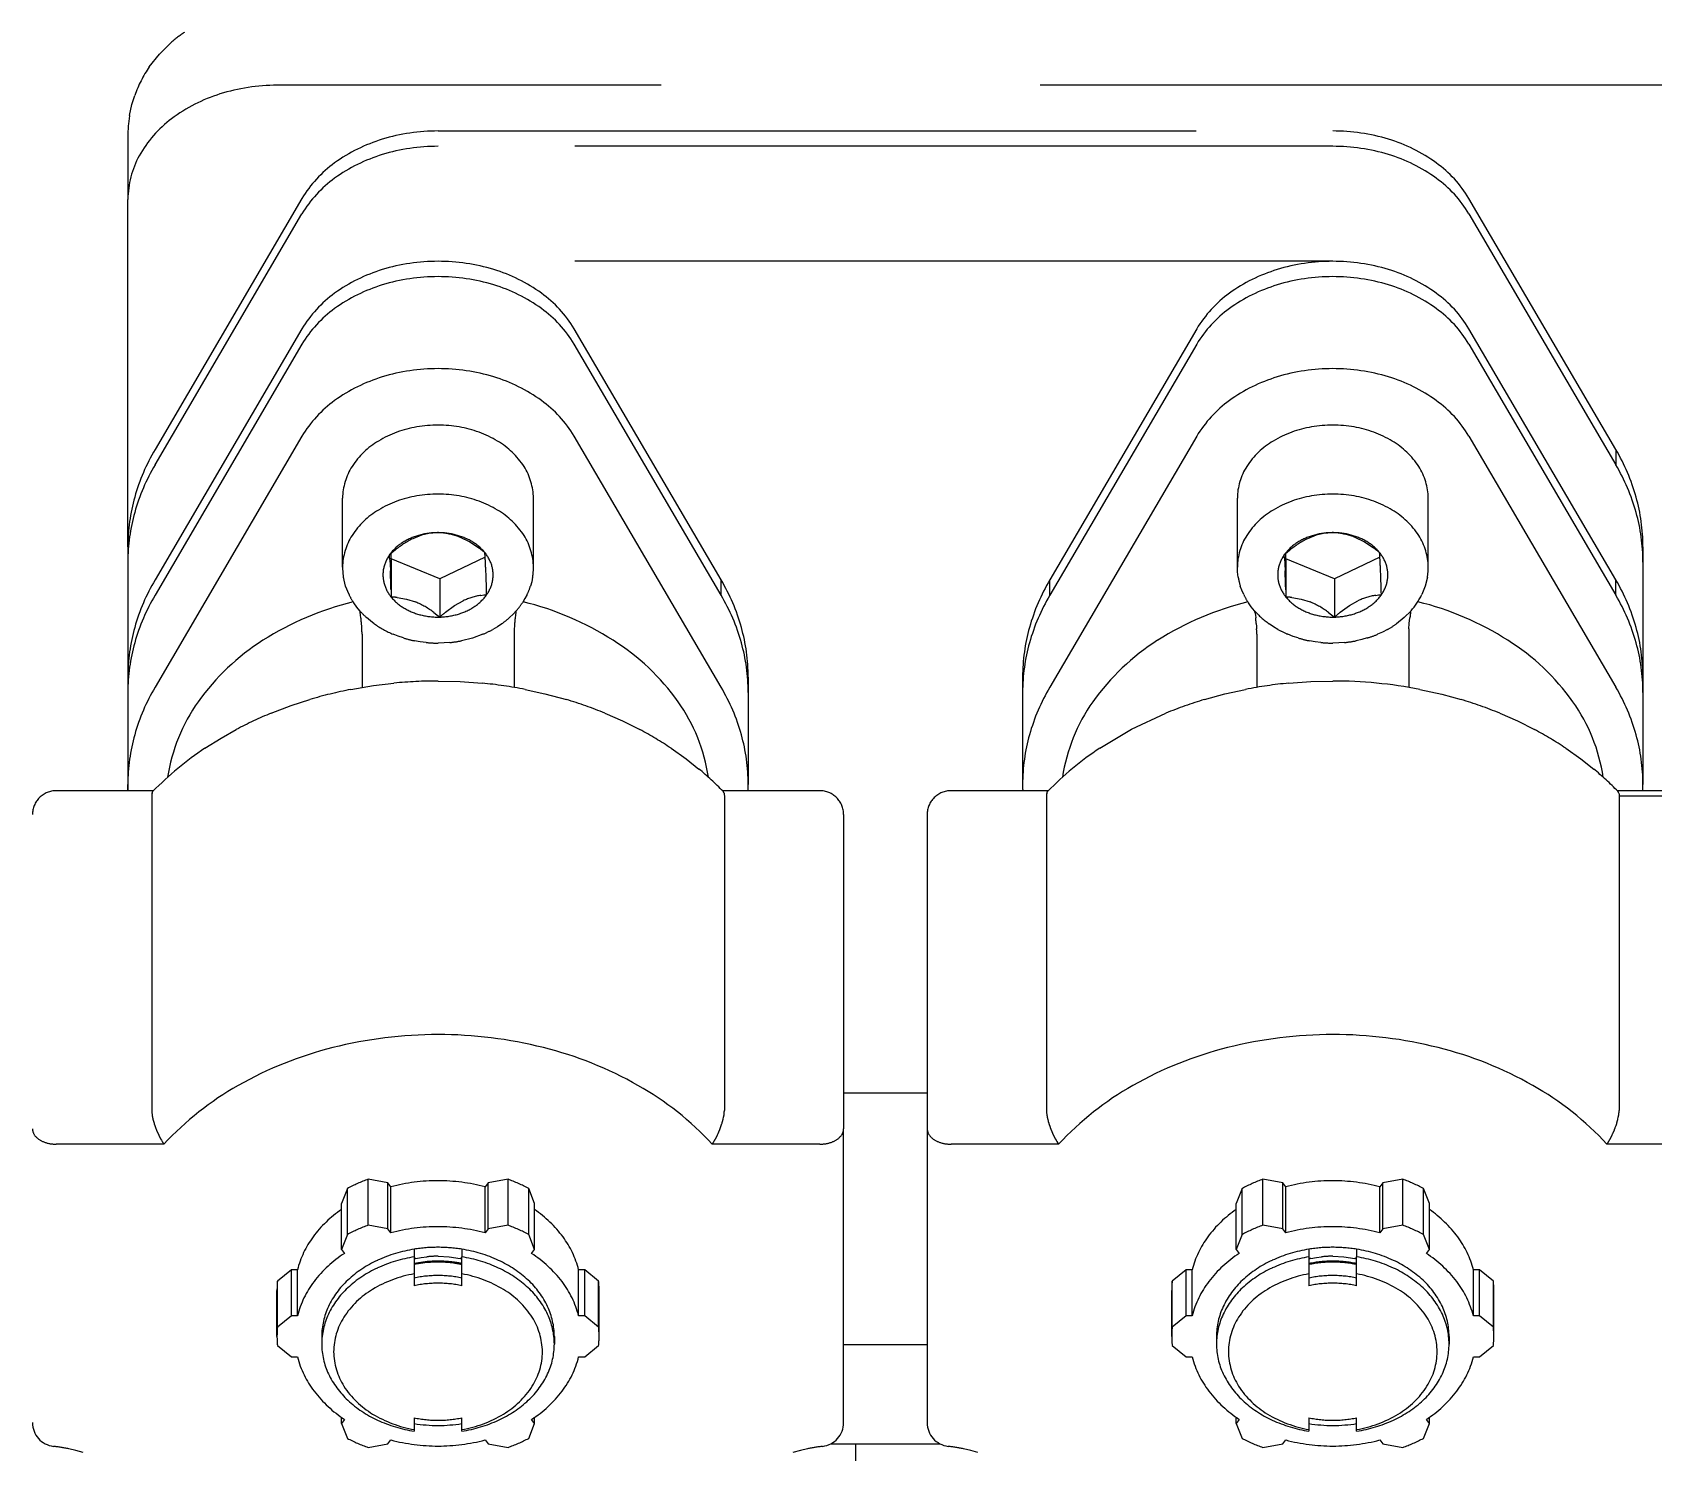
# Model space of a CAD drawing. Header units: inches. Extents: x 402 to 1066, y -128 to 290.
# Drawn here: x 688.35 to 693.69, y 217.7 to 222.39 of the extents above; entities that cross this region are included whole.
import ezdxf

# ---------------------------------------------------------------- set-up
doc = ezdxf.new("R2010")
doc.units = ezdxf.units.IN
doc.header["$MEASUREMENT"] = 0
doc.linetypes.add('HIDDEN', pattern=[0.375, 0.25, -0.125])
doc.layers.get('0').update_dxf_attribs({"color": 10})

msp = doc.modelspace()

# ---------------------------------------------------------------- linework, layer by layer
at = {"color": 1, "linetype": 'HIDDEN', "ltscale": 10}
for p, q in [((691.80913, 229.39777), (691.80913, 222.00093)), ((688.76527, 222.31374), (688.80406, 222.35182)), ((688.73206, 222.27141), (688.76527, 222.31374)), ((688.67479, 222.1468), (688.68411, 222.17703)), ((694.16996, 222.21059), (689.15321, 222.21059)), ((688.66707, 222.11131), (688.67479, 222.1468)), ((689.68439, 222.05989), (692.63543, 222.05989)), ((688.66137, 222.04394), (688.66137, 221.83383)), ((692.63543, 222.0093), (689.68439, 222.0093)), ((688.66137, 220.68844), (688.66137, 221.83383)), ((689.23559, 221.83725), (688.75089, 221.00904)), ((693.56893, 221.00904), (693.08423, 221.83725)), ((688.75089, 220.95846), (689.23559, 221.78666)), ((693.08423, 221.78666), (693.56893, 220.95846)), ((692.63543, 221.62993), (689.68439, 221.62993)), ((689.23559, 221.40729), (688.75089, 220.57908)), ((690.61789, 220.57908), (690.13319, 221.40729)), ((692.18663, 221.40729), (691.70192, 220.57908)), ((693.56893, 220.57908), (693.08423, 221.40729)), ((689.23559, 221.3567), (688.75089, 220.52849)), ((690.61789, 220.52849), (690.13319, 221.3567)), ((692.18663, 221.3567), (691.70192, 220.52849)), ((693.08423, 221.3567), (693.56893, 220.52849)), ((689.23559, 221.05321), (688.75089, 220.225)), ((690.61789, 220.225), (690.13319, 221.05321)), ((692.18663, 221.05321), (691.70192, 220.225)), ((693.08423, 221.05321), (693.56893, 220.225)), ((693.56893, 221.00904), (693.56893, 220.95846)), ((689.36961, 220.62086), (689.36961, 220.84849)), ((689.99917, 220.62086), (689.99917, 220.84849)), ((692.32065, 220.62086), (692.32065, 220.84849)), ((692.9502, 220.62086), (692.9502, 220.84849)), ((689.62975, 220.726), (689.60124, 220.71487)), ((689.65955, 220.73269), (689.62975, 220.726)), ((689.68832, 220.73438), (689.67839, 220.73471)), ((689.69796, 220.73367), (689.68832, 220.73438)), ((692.58079, 220.726), (692.55227, 220.71487)), ((692.61059, 220.73269), (692.58079, 220.726)), ((692.63935, 220.73438), (692.62943, 220.73471)), ((692.649, 220.73367), (692.63935, 220.73438)), ((688.66137, 220.68844), (688.66137, 220.63786)), ((689.53364, 220.66944), (689.52409, 220.66116)), ((689.54293, 220.67711), (689.53364, 220.66944)), ((689.78817, 220.70427), (689.75855, 220.71885)), ((689.81912, 220.6841), (689.78817, 220.70427)), ((689.83907, 220.66423), (689.8387, 220.66912)), ((692.48468, 220.66944), (692.47512, 220.66116)), ((692.49396, 220.67711), (692.48468, 220.66944)), ((692.7392, 220.70427), (692.70958, 220.71885)), ((692.77016, 220.6841), (692.7392, 220.70427)), ((692.7901, 220.66423), (692.78973, 220.66912)), ((693.65845, 220.68844), (693.65845, 220.63786)), ((688.66137, 220.63786), (688.66137, 220.25848)), ((689.52482, 220.65114), (689.52598, 220.63178)), ((689.52598, 220.63178), (689.52709, 220.60852)), ((689.53009, 220.64848), (689.52934, 220.66576)), ((689.53009, 220.64848), (689.53009, 220.52202)), ((689.69039, 220.58289), (689.53009, 220.64848)), ((689.83976, 220.65408), (689.69039, 220.58289)), ((689.83943, 220.6591), (689.83907, 220.66423)), ((689.8428, 220.58832), (689.84169, 220.61649)), ((692.32125, 220.6053), (692.32065, 220.62086)), ((692.47586, 220.65114), (692.47701, 220.63178)), ((692.47701, 220.63178), (692.47813, 220.60852)), ((692.48112, 220.64848), (692.48038, 220.66576)), ((692.64143, 220.58289), (692.48112, 220.64848)), ((692.48112, 220.64848), (692.48112, 220.52202)), ((692.79079, 220.65408), (692.64143, 220.58289)), ((692.79046, 220.6591), (692.7901, 220.66423)), ((692.79383, 220.58832), (692.79273, 220.61649)), ((693.65845, 220.63786), (693.65845, 220.25848)), ((689.37939, 220.55869), (689.37233, 220.58789)), ((689.69039, 220.58289), (689.69039, 220.45643)), ((689.84396, 220.55393), (689.8428, 220.58832)), ((689.99327, 220.5724), (689.98937, 220.55862)), ((689.99645, 220.58789), (689.99327, 220.5724)), ((690.61789, 220.52849), (690.61789, 220.57908)), ((691.70192, 220.52849), (691.70192, 220.57908)), ((692.32336, 220.58789), (692.32125, 220.6053)), ((692.64143, 220.58289), (692.64143, 220.45643)), ((692.795, 220.55393), (692.79383, 220.58832)), ((692.94749, 220.58789), (692.94043, 220.55869)), ((693.56893, 220.52849), (693.56893, 220.57908)), ((689.39075, 220.53031), (689.37939, 220.55869)), ((689.52936, 220.54598), (689.52972, 220.53436)), ((689.52972, 220.53436), (689.53009, 220.52202)), ((689.54966, 220.52097), (689.58062, 220.51581)), ((689.58062, 220.51581), (689.61024, 220.50616)), ((689.73903, 220.49409), (689.76755, 220.51015)), ((689.82585, 220.52797), (689.83514, 220.52915)), ((689.83514, 220.52915), (689.84469, 220.52997)), ((689.97114, 220.5172), (689.96242, 220.50307)), ((689.97803, 220.53031), (689.97114, 220.5172)), ((692.3353, 220.54506), (692.33044, 220.55862)), ((692.34179, 220.53031), (692.3353, 220.54506)), ((692.48039, 220.54598), (692.48075, 220.53436)), ((692.48075, 220.53436), (692.48112, 220.52202)), ((692.50069, 220.52097), (692.53165, 220.51581)), ((692.53165, 220.51581), (692.56128, 220.50616)), ((692.69007, 220.49409), (692.71858, 220.51015)), ((692.77689, 220.52797), (692.78617, 220.52915)), ((692.78617, 220.52915), (692.79573, 220.52997)), ((692.94043, 220.55869), (692.92906, 220.53031)), ((689.41637, 220.48916), (689.40636, 220.50307)), ((689.42632, 220.47709), (689.41637, 220.48916)), ((689.42909, 220.46217), (689.42773, 220.47287)), ((689.43006, 220.45368), (689.42909, 220.46217)), ((689.46151, 220.44371), (689.44837, 220.45482)), ((689.67082, 220.47141), (689.68046, 220.46421)), ((689.68046, 220.46421), (689.69039, 220.45643)), ((689.70923, 220.47238), (689.73903, 220.49409)), ((689.93237, 220.46625), (689.92042, 220.45482)), ((689.94246, 220.47709), (689.93237, 220.46625)), ((689.93971, 220.46227), (689.93872, 220.45368)), ((689.94108, 220.47302), (689.93971, 220.46227)), ((692.36636, 220.49051), (692.3574, 220.50307)), ((692.37735, 220.47709), (692.36636, 220.49051)), ((692.37874, 220.47302), (692.3801, 220.46227)), ((692.3801, 220.46227), (692.3811, 220.45368)), ((692.62185, 220.47141), (692.6315, 220.46421)), ((692.6315, 220.46421), (692.64143, 220.45643)), ((692.66026, 220.47238), (692.69007, 220.49409)), ((692.87114, 220.45455), (692.84569, 220.43421)), ((692.8935, 220.47709), (692.87114, 220.45455)), ((692.88791, 220.43484), (692.88975, 220.45368)), ((692.89209, 220.47287), (692.89229, 220.47438)), ((692.89229, 220.47438), (692.89251, 220.47598)), ((689.43267, 220.42498), (689.43191, 220.43484)), ((689.43314, 220.41748), (689.43267, 220.42498)), ((689.43368, 220.40003), (689.43368, 220.22438)), ((689.47412, 220.43421), (689.46151, 220.44371)), ((689.55331, 220.3931), (689.53645, 220.3997)), ((689.83234, 220.3997), (689.79779, 220.38721)), ((689.88029, 220.42459), (689.86523, 220.41568)), ((689.89466, 220.43421), (689.88029, 220.42459)), ((689.9351, 220.40003), (689.9351, 220.22438)), ((689.93623, 220.4266), (689.93563, 220.41727)), ((689.93687, 220.4347), (689.93623, 220.4266)), ((692.38295, 220.4347), (692.38371, 220.4248)), ((692.38371, 220.4248), (692.38418, 220.41727)), ((692.38471, 220.40003), (692.38471, 220.22438)), ((692.43953, 220.42459), (692.42516, 220.43421)), ((692.45458, 220.41568), (692.43953, 220.42459)), ((692.50523, 220.39278), (692.48748, 220.3997)), ((692.79926, 220.40687), (692.78337, 220.3997)), ((692.81627, 220.41568), (692.79926, 220.40687)), ((692.88614, 220.40003), (692.88614, 220.22438)), ((692.88668, 220.41748), (692.88791, 220.43484)), ((689.57065, 220.38731), (689.55331, 220.3931)), ((689.62511, 220.37497), (689.60717, 220.37811)), ((689.64535, 220.37244), (689.62511, 220.37497)), ((689.70502, 220.37106), (689.68439, 220.37052)), ((689.72344, 220.37244), (689.70502, 220.37106)), ((689.79779, 220.38721), (689.76161, 220.37811)), ((692.52168, 220.38731), (692.50523, 220.39278)), ((692.57718, 220.37481), (692.5582, 220.37811)), ((692.59638, 220.37244), (692.57718, 220.37481)), ((692.65499, 220.371), (692.63543, 220.37052)), ((692.67447, 220.37244), (692.65499, 220.371)), ((692.73108, 220.38227), (692.71265, 220.37811)), ((692.74916, 220.38731), (692.73108, 220.38227)), ((688.66137, 220.25848), (688.66137, 220.2079)), ((689.47145, 220.23027), (689.5391, 220.23836)), ((689.68439, 220.24534), (689.75717, 220.24359)), ((689.75717, 220.24359), (689.82968, 220.23836)), ((690.70742, 220.25848), (690.70742, 220.2079)), ((691.6124, 220.25848), (691.6124, 220.2079)), ((692.49014, 220.23836), (692.56264, 220.24359)), ((692.56264, 220.24359), (692.63543, 220.24534)), ((693.65845, 220.25848), (693.65845, 220.2079)), ((688.66137, 220.2079), (688.66137, 219.9044)), ((689.39703, 220.2177), (689.47145, 220.23027)), ((689.97176, 220.2177), (690.03679, 220.20344)), ((690.03679, 220.20344), (690.10767, 220.18424)), ((690.70742, 220.2079), (690.70742, 219.9044)), ((691.6124, 220.2079), (691.6124, 219.9044)), ((692.21215, 220.18424), (692.27946, 220.20258)), ((692.27946, 220.20258), (692.34806, 220.2177)), ((692.92279, 220.2177), (692.99499, 220.20168)), ((692.99499, 220.20168), (693.0587, 220.18424)), ((693.65845, 220.2079), (693.65845, 219.9044)), ((689.13382, 220.13925), (689.19988, 220.16436)), ((689.19988, 220.16436), (689.26111, 220.18424)), ((690.23495, 220.13925), (690.2933, 220.1136)), ((691.9716, 220.08619), (692.08486, 220.13925)), ((693.18599, 220.13925), (693.24433, 220.1136)), ((688.9687, 220.05706), (689.01909, 220.08541)), ((690.2933, 220.1136), (690.34969, 220.08541)), ((691.86661, 220.02353), (691.9716, 220.08619)), ((693.24433, 220.1136), (693.30073, 220.08541)), ((688.91558, 220.02353), (688.9687, 220.05706)), ((690.4532, 220.02353), (690.50235, 219.98869)), ((690.50235, 219.98869), (690.54488, 219.95512)), ((693.40424, 220.02353), (693.45338, 219.98869)), ((693.45338, 219.98869), (693.49591, 219.95512)), ((688.74632, 219.88364), (688.42529, 219.88364)), ((688.66137, 219.88364), (688.66137, 219.9044)), ((688.74006, 219.86523), (688.74006, 218.82827)), ((688.74113, 219.87531), (688.74243, 219.87888)), ((688.74243, 219.87888), (688.74424, 219.88151)), ((690.9435, 219.88364), (690.62246, 219.88364)), ((690.62765, 219.87532), (690.62845, 219.87072)), ((690.62845, 219.87072), (690.62872, 219.86523)), ((690.62872, 219.86523), (690.62872, 218.82827)), ((691.69736, 219.88364), (691.37631, 219.88364)), ((691.69109, 219.86523), (691.69109, 218.82827)), ((691.69216, 219.87531), (691.69333, 219.87861)), ((691.69333, 219.87861), (691.69527, 219.88151)), ((693.89453, 219.88364), (693.57349, 219.88364)), ((693.57869, 219.87532), (693.57949, 219.87072)), ((693.57949, 219.87072), (693.57975, 219.86523)), ((693.89453, 219.86523), (693.57975, 219.86523)), ((693.57975, 219.86523), (693.57975, 218.82827)), ((691.0222, 219.80494), (691.0222, 218.76798)), ((691.29762, 219.80494), (691.29762, 218.76798)), ((691.0222, 218.88704), (691.29762, 218.88704)), ((688.74007, 218.82689), (688.74037, 218.8215)), ((688.74037, 218.8215), (688.74122, 218.81427)), ((688.74413, 218.79967), (688.74584, 218.7931)), ((690.62466, 218.79969), (690.62618, 218.80648)), ((690.62618, 218.80648), (690.62755, 218.81426)), ((690.62871, 218.82691), (690.62872, 218.82759)), ((690.62872, 218.82759), (690.62872, 218.82827)), ((691.69111, 218.82689), (691.6914, 218.8215)), ((691.6914, 218.8215), (691.69226, 218.81427)), ((691.69516, 218.79967), (691.69704, 218.79249)), ((693.57569, 218.79969), (693.57721, 218.80648)), ((693.57721, 218.80648), (693.57859, 218.81426)), ((693.57974, 218.82691), (693.57975, 218.82759)), ((693.57975, 218.82759), (693.57975, 218.82827)), ((688.74584, 218.7931), (688.74784, 218.78625)), ((688.7525, 218.77252), (688.75583, 218.76394)), ((688.75583, 218.76394), (688.76036, 218.7534)), ((690.59954, 218.73554), (690.60454, 218.74518)), ((690.60454, 218.74518), (690.60841, 218.75337)), ((690.61628, 218.77252), (690.61873, 218.77942)), ((690.61873, 218.77942), (690.62093, 218.78623)), ((691.0222, 218.68551), (691.0222, 218.76798)), ((691.29762, 218.76798), (691.29762, 217.79879)), ((691.69704, 218.79249), (691.69888, 218.78625)), ((691.70354, 218.77252), (691.71128, 218.75363)), ((691.71128, 218.75363), (691.72027, 218.73556)), ((693.55057, 218.73554), (693.55556, 218.74518)), ((693.55556, 218.74518), (693.55945, 218.75337)), ((693.56731, 218.77252), (693.56976, 218.77942)), ((693.56976, 218.77942), (693.57197, 218.78623)), ((688.78026, 218.7174), (688.42529, 218.7174)), ((688.76923, 218.73556), (688.77213, 218.7304)), ((688.77213, 218.7304), (688.77469, 218.72607)), ((690.9435, 218.7174), (690.58852, 218.7174)), ((691.7313, 218.7174), (691.37631, 218.7174)), ((691.72573, 218.72607), (691.72899, 218.72086)), ((691.72899, 218.72086), (691.7313, 218.7174)), ((693.89453, 218.7174), (693.53955, 218.7174)), ((691.0222, 217.79879), (691.0222, 218.68551)), ((689.45361, 218.44988), (689.45361, 218.60163)), ((689.51916, 218.59001), (689.45361, 218.60163)), ((689.51916, 218.43826), (689.51916, 218.59001)), ((689.52917, 218.57673), (689.51916, 218.59001)), ((689.84962, 218.59001), (689.83962, 218.57673)), ((689.91518, 218.60163), (689.84962, 218.59001)), ((689.84962, 218.43826), (689.84962, 218.59001)), ((689.91518, 218.44988), (689.91518, 218.60163)), ((692.47019, 218.59001), (692.40463, 218.60163)), ((692.40463, 218.44988), (692.40463, 218.60163)), ((692.4802, 218.57673), (692.47019, 218.59001)), ((692.47019, 218.43826), (692.47019, 218.59001)), ((692.80066, 218.59001), (692.79065, 218.57673)), ((692.86621, 218.60163), (692.80066, 218.59001)), ((692.80066, 218.43826), (692.80066, 218.59001)), ((692.86621, 218.44988), (692.86621, 218.60163)), ((689.38546, 218.5715), (689.36582, 218.52219)), ((689.38546, 218.41974), (689.38546, 218.5715)), ((689.52917, 218.42498), (689.52917, 218.57673)), ((689.83962, 218.42498), (689.83962, 218.57673)), ((689.98333, 218.41974), (689.98333, 218.5715)), ((690.00296, 218.52219), (689.98333, 218.5715)), ((692.33648, 218.5715), (692.31685, 218.52219)), ((692.33648, 218.41974), (692.33648, 218.5715)), ((692.4802, 218.42498), (692.4802, 218.57673)), ((692.79065, 218.42498), (692.79065, 218.57673)), ((692.93436, 218.41974), (692.93436, 218.5715)), ((692.954, 218.52219), (692.93436, 218.5715)), ((689.36582, 218.37044), (689.36582, 218.52219)), ((690.00296, 218.37044), (690.00296, 218.52219)), ((692.31685, 218.37044), (692.31685, 218.52219)), ((692.954, 218.37044), (692.954, 218.52219)), ((689.51916, 218.43826), (689.45361, 218.44988)), ((689.52917, 218.42498), (689.51916, 218.43826)), ((689.84962, 218.43826), (689.83962, 218.42498)), ((689.91518, 218.44988), (689.84962, 218.43826)), ((692.47019, 218.43826), (692.40463, 218.44988)), ((692.4802, 218.42498), (692.47019, 218.43826)), ((692.80066, 218.43826), (692.79065, 218.42498)), ((692.86621, 218.44988), (692.80066, 218.43826)), ((689.38546, 218.41974), (689.36582, 218.37044)), ((689.36582, 218.37044), (689.37583, 218.35716)), ((689.6057, 218.37101), (689.6057, 218.34572)), ((689.76308, 218.37101), (689.76308, 218.34572)), ((690.00296, 218.37044), (689.98333, 218.41974)), ((689.99295, 218.35716), (690.00296, 218.37044)), ((692.33648, 218.41974), (692.31685, 218.37044)), ((692.31685, 218.37044), (692.32686, 218.35716)), ((692.55673, 218.37101), (692.55673, 218.34572)), ((692.71412, 218.37101), (692.71412, 218.34572)), ((692.954, 218.37044), (692.93436, 218.41974)), ((692.94399, 218.35716), (692.954, 218.37044)), ((689.6057, 218.34572), (689.6057, 218.33911)), ((689.6057, 218.33911), (689.6057, 218.32644)), ((689.64858, 218.33), (689.6057, 218.32348)), ((689.64858, 218.32675), (689.6057, 218.32022)), ((689.6057, 218.32644), (689.6057, 218.31831)), ((689.6057, 218.31831), (689.6057, 218.30951)), ((689.61148, 218.34036), (689.62841, 218.34343)), ((689.62841, 218.34343), (689.64753, 218.3459)), ((689.68439, 218.34778), (689.72113, 218.34592)), ((689.72113, 218.34592), (689.7573, 218.34036)), ((689.76308, 218.28955), (689.76308, 218.34572)), ((692.55673, 218.34572), (692.55673, 218.28955)), ((692.56251, 218.34036), (692.58142, 218.34374)), ((692.58142, 218.34374), (692.59857, 218.3459)), ((692.63543, 218.34778), (692.67215, 218.34592)), ((692.67215, 218.34592), (692.70833, 218.34036)), ((692.71412, 218.28955), (692.71412, 218.34572)), ((689.20058, 218.30295), (689.15466, 218.26528)), ((689.15466, 218.11353), (689.15466, 218.26528)), ((689.20058, 218.1512), (689.20058, 218.30295)), ((689.2206, 218.30295), (689.20058, 218.30295)), ((689.2206, 218.1512), (689.2206, 218.30295)), ((689.6057, 218.30951), (689.6057, 218.30758)), ((689.6057, 218.30758), (689.6057, 218.28955)), ((689.6057, 218.28955), (689.6057, 218.27597)), ((689.6057, 218.27597), (689.6057, 218.25068)), ((689.76308, 218.27597), (689.76308, 218.28955)), ((689.76308, 218.25068), (689.76308, 218.27597)), ((690.14818, 218.1512), (690.14818, 218.30295)), ((690.1682, 218.30295), (690.14818, 218.30295)), ((690.1682, 218.1512), (690.1682, 218.30295)), ((690.21412, 218.26528), (690.1682, 218.30295)), ((690.21412, 218.11353), (690.21412, 218.26528)), ((692.15162, 218.30295), (692.1057, 218.26528)), ((692.1057, 218.11353), (692.1057, 218.26528)), ((692.17163, 218.30295), (692.15162, 218.30295)), ((692.15162, 218.1512), (692.15162, 218.30295)), ((692.17163, 218.1512), (692.17163, 218.30295)), ((692.55673, 218.28955), (692.55673, 218.27597)), ((692.55673, 218.27597), (692.55673, 218.25068)), ((692.71412, 218.27597), (692.71412, 218.28955)), ((692.71412, 218.25068), (692.71412, 218.27597)), ((693.11923, 218.30295), (693.09921, 218.30295)), ((693.09921, 218.1512), (693.09921, 218.30295)), ((693.16515, 218.26528), (693.11923, 218.30295)), ((693.11923, 218.1512), (693.11923, 218.30295)), ((693.16515, 218.11353), (693.16515, 218.26528)), ((689.15321, 218.08338), (689.15321, 218.23513)), ((690.21558, 218.08338), (690.21558, 218.23513)), ((692.10424, 218.08338), (692.10424, 218.23513)), ((693.16661, 218.08338), (693.16661, 218.23513)), ((689.20058, 218.1512), (689.15466, 218.11353)), ((689.2206, 218.1512), (689.20058, 218.1512)), ((690.1682, 218.1512), (690.14818, 218.1512)), ((690.21412, 218.11353), (690.1682, 218.1512)), ((692.15162, 218.1512), (692.1057, 218.11353)), ((692.17163, 218.1512), (692.15162, 218.1512)), ((693.11923, 218.1512), (693.09921, 218.1512)), ((693.16515, 218.11353), (693.11923, 218.1512)), ((689.15466, 218.05324), (689.20058, 218.01556)), ((689.30076, 218.08338), (689.30076, 218.05809)), ((690.06803, 218.08338), (690.06803, 218.05809)), ((690.1682, 218.01556), (690.21412, 218.05324)), ((691.0222, 218.05624), (691.29762, 218.05624)), ((692.1057, 218.05324), (692.15162, 218.01556)), ((692.25179, 218.08338), (692.25179, 218.05809)), ((693.01906, 218.08338), (693.01906, 218.05809)), ((693.11923, 218.01556), (693.16515, 218.05324)), ((689.20058, 218.01556), (689.2206, 218.01556)), ((690.14818, 218.01556), (690.1682, 218.01556)), ((692.15162, 218.01556), (692.17163, 218.01556)), ((693.09921, 218.01556), (693.11923, 218.01556)), ((689.36582, 217.79633), (689.36582, 217.81642)), ((689.37583, 217.80961), (689.36582, 217.79633)), ((689.36582, 217.79633), (689.38546, 217.74702)), ((689.6057, 217.81493), (689.6057, 217.77604)), ((689.76308, 217.77604), (689.76308, 217.81493)), ((689.98333, 217.74702), (690.00296, 217.79633)), ((690.00296, 217.79633), (689.99295, 217.80961)), ((690.00296, 217.79633), (690.00296, 217.81642)), ((692.31685, 217.79633), (692.31685, 217.81642)), ((692.32686, 217.80961), (692.31685, 217.79633)), ((692.31685, 217.79633), (692.33648, 217.74702)), ((692.55673, 217.81493), (692.55673, 217.77604)), ((692.71412, 217.77604), (692.71412, 217.81493)), ((692.93436, 217.74702), (692.954, 217.79633)), ((692.954, 217.79633), (692.94399, 217.80961)), ((692.954, 217.79633), (692.954, 217.81642)), ((689.45361, 217.71689), (689.51916, 217.72851)), ((689.51916, 217.72851), (689.52917, 217.74179)), ((689.6057, 217.77604), (689.6057, 217.77046)), ((689.76308, 217.77046), (689.76308, 217.77604)), ((689.83962, 217.74179), (689.84962, 217.72851)), ((689.84962, 217.72851), (689.91518, 217.71689)), ((690.98058, 217.72939), (691.02309, 217.72939)), ((691.02309, 217.72939), (691.33923, 217.72939)), ((691.06154, 217.72939), (691.06154, 217.62314)), ((692.40463, 217.71689), (692.47019, 217.72851)), ((692.47019, 217.72851), (692.4802, 217.74179)), ((692.55673, 217.77604), (692.55673, 217.77046)), ((692.71412, 217.77046), (692.71412, 217.77604)), ((692.79065, 217.74179), (692.80066, 217.72851)), ((692.80066, 217.72851), (692.86621, 217.71689)), ((688.49025, 217.70674), (688.46615, 217.71239)), ((688.51385, 217.70009), (688.49025, 217.70674)), ((690.87976, 217.70706), (690.85494, 217.70009)), ((690.90263, 217.71239), (690.87976, 217.70706)), ((691.44128, 217.70674), (691.41719, 217.71239)), ((691.46487, 217.70009), (691.44128, 217.70674))]:
    msp.add_line(p, q, dxfattribs=at)
for centre, radius, start, end in [((689.10173, 222.00455), 0.4574, 123.71324, 130.60301), ((689.06714, 222.04184), 0.40618, 145.58395, 160.55964), ((689.12612, 221.6704), 0.53629, 107.48542, 126.72636), ((689.15329, 221.57813), 0.63247, 90.00712, 107.32065), ((689.09188, 222.04147), 0.43052, 170.66315, 179.67035), ((689.04855, 221.78056), 0.40163, 127.25402, 150.55327), ((689.68447, 221.42697), 0.63292, 90.00658, 106.89388), ((692.63673, 221.43624), 0.62365, 72.97969, 90.12), ((689.65903, 221.51563), 0.54069, 107.04605, 125.72351), ((689.68447, 221.37638), 0.63292, 90.00658, 106.89388), ((692.63673, 221.38566), 0.62365, 72.97969, 90.12), ((692.67038, 221.535), 0.51937, 53.88964, 73.34097), ((688.97096, 221.83039), 0.30962, 151.52421, 179.36383), ((689.58487, 221.62467), 0.40888, 126.20695, 148.67422), ((689.65903, 221.46505), 0.54069, 107.04605, 125.72351), ((692.67038, 221.48441), 0.51937, 53.88964, 73.34097), ((692.74987, 221.63837), 0.38904, 30.74489, 54.3741), ((689.58487, 221.57408), 0.40888, 126.20695, 148.67422), ((692.74987, 221.58778), 0.38904, 30.74489, 54.3741), ((689.68447, 220.997), 0.63292, 90.00658, 106.89388), ((689.68569, 221.00628), 0.62365, 72.97969, 90.12), ((692.63549, 220.997), 0.63292, 90.00658, 106.89388), ((692.63673, 221.00628), 0.62365, 72.97969, 90.12), ((689.65903, 221.08568), 0.54069, 107.04605, 125.72351), ((689.68447, 220.94642), 0.63292, 90.00658, 106.89388), ((689.68569, 220.95569), 0.62365, 72.97969, 90.12), ((689.71936, 221.10503), 0.51937, 53.88964, 73.34097), ((692.61007, 221.08568), 0.54069, 107.04605, 125.72351), ((692.63549, 220.94642), 0.63292, 90.00658, 106.89388), ((692.63673, 220.95569), 0.62365, 72.97969, 90.12), ((692.67038, 221.10503), 0.51937, 53.88964, 73.34097), ((689.58487, 221.19471), 0.40888, 126.20695, 148.67422), ((689.65903, 221.03509), 0.54069, 107.04605, 125.72351), ((689.71936, 221.05445), 0.51937, 53.88964, 73.34097), ((689.79883, 221.20841), 0.38904, 30.74489, 54.3741), ((692.5359, 221.19471), 0.40888, 126.20695, 148.67422), ((692.61007, 221.03509), 0.54069, 107.04605, 125.72351), ((692.67038, 221.05445), 0.51937, 53.88964, 73.34097), ((692.74987, 221.20841), 0.38904, 30.74489, 54.3741), ((689.58487, 221.14413), 0.40888, 126.20695, 148.67422), ((689.79883, 221.15782), 0.38904, 30.74489, 54.3741), ((692.5359, 221.14413), 0.40888, 126.20695, 148.67422), ((692.74987, 221.15782), 0.38904, 30.74489, 54.3741), ((689.68447, 220.64291), 0.63292, 90.00658, 106.89388), ((689.68569, 220.65219), 0.62365, 72.97969, 90.12), ((692.63549, 220.64291), 0.63292, 90.00658, 106.89388), ((692.63673, 220.65219), 0.62365, 72.97969, 90.12), ((689.65903, 220.73159), 0.54069, 107.04605, 125.72351), ((689.71936, 220.75095), 0.51937, 53.88964, 73.34097), ((692.61007, 220.73159), 0.54069, 107.04605, 125.72351), ((692.67038, 220.75095), 0.51937, 53.88964, 73.34097), ((689.58487, 220.84062), 0.40888, 126.20695, 148.67422), ((689.79883, 220.85432), 0.38904, 30.74489, 54.3741), ((692.5359, 220.84062), 0.40888, 126.20695, 148.67422), ((692.74987, 220.85432), 0.38904, 30.74489, 54.3741), ((689.67298, 220.73029), 0.35811, 99.42317, 121.07572), ((689.68439, 220.6783), 0.41128, 80.19422, 99.80586), ((689.69089, 220.71697), 0.37207, 59.33514, 80.16613), ((692.62401, 220.73029), 0.35811, 99.42317, 121.07572), ((692.63543, 220.6783), 0.41128, 80.19422, 99.80586), ((692.64192, 220.71697), 0.37207, 59.33514, 80.16613), ((689.331, 220.66875), 0.67255, 149.6043, 164.15617), ((689.62018, 220.81212), 0.26079, 120.42167, 147.27529), ((689.73755, 220.80062), 0.27633, 33.49288, 58.8103), ((692.57122, 220.81212), 0.26079, 120.42167, 147.27529), ((692.68858, 220.80062), 0.27633, 33.49288, 58.8103), ((693.00131, 220.67408), 0.65908, 15.69437, 30.54532), ((689.331, 220.61817), 0.67255, 149.6043, 164.15617), ((689.56557, 220.84706), 0.19597, 147.23548, 179.58174), ((689.79707, 220.84522), 0.20213, 0.92407, 32.25887), ((692.51661, 220.84706), 0.19597, 147.23548, 179.58174), ((692.7481, 220.84522), 0.20213, 0.92407, 32.25887), ((693.00131, 220.6235), 0.65908, 15.69437, 30.54532), ((689.27452, 220.68731), 0.61316, 164.38461, 179.89501), ((689.67298, 220.50266), 0.35811, 99.42317, 121.07572), ((689.68439, 220.45068), 0.41128, 80.19422, 99.80586), ((689.69089, 220.48934), 0.37207, 59.33514, 80.16613), ((692.62401, 220.50266), 0.35811, 99.42317, 121.07572), ((692.63543, 220.45068), 0.41128, 80.19422, 99.80586), ((692.64192, 220.48934), 0.37207, 59.33514, 80.16613), ((693.04992, 220.68796), 0.60853, 0.04573, 15.67481), ((689.27452, 220.63674), 0.61316, 164.38461, 179.89501), ((689.62018, 220.5845), 0.26079, 120.42167, 147.27529), ((689.73755, 220.57299), 0.27633, 33.49288, 58.8103), ((692.57122, 220.5845), 0.26079, 120.42167, 147.27529), ((692.68858, 220.57299), 0.27633, 33.49288, 58.8103), ((693.04992, 220.63737), 0.60853, 0.04573, 15.67481), ((689.56557, 220.61943), 0.19597, 147.23548, 179.58174), ((689.67251, 220.53854), 0.19441, 106.70306, 124.26777), ((689.68373, 220.50524), 0.22953, 91.3311, 106.99604), ((689.69406, 220.49859), 0.23663, 93.79751, 98.38604), ((689.6843, 220.49913), 0.23566, 76.1073, 91.43546), ((689.67917, 220.52556), 0.20896, 67.67444, 84.84038), ((689.69032, 220.52492), 0.20917, 59.47958, 76.01401), ((689.79707, 220.6176), 0.20213, 0.92407, 32.25887), ((692.51661, 220.61943), 0.19597, 147.23548, 179.58174), ((692.62354, 220.53854), 0.19441, 106.70306, 124.26777), ((692.63475, 220.50524), 0.22953, 91.3311, 106.99604), ((692.6451, 220.49859), 0.23663, 93.79751, 98.38604), ((692.63533, 220.49913), 0.23566, 76.1073, 91.43546), ((692.6302, 220.52556), 0.20896, 67.67444, 84.84038), ((692.64136, 220.52492), 0.20917, 59.47958, 76.01401), ((692.7481, 220.6176), 0.20213, 0.92407, 32.25887), ((689.64654, 220.57475), 0.14987, 123.85812, 144.78973), ((689.72436, 220.46089), 0.28225, 115.86239, 129.9997), ((689.71181, 220.56322), 0.16526, 39.849, 59.1546), ((689.52095, 220.27418), 0.50689, 51.18123, 53.9675), ((689.74074, 220.58913), 0.12647, 16.12491, 39.23309), ((692.59757, 220.57475), 0.14987, 123.85812, 144.78973), ((692.67539, 220.46089), 0.28225, 115.86239, 129.9997), ((692.66285, 220.56322), 0.16526, 39.849, 59.1546), ((692.47198, 220.27418), 0.50689, 51.18123, 53.9675), ((692.69177, 220.58913), 0.12647, 16.12491, 39.23309), ((689.56077, 220.62001), 0.19116, 179.74644, 189.67397), ((689.61137, 220.5956), 0.10868, 169.61078, 195.32634), ((689.61969, 220.59318), 0.1173, 144.58531, 169.18065), ((688.65252, 220.59242), 0.87427, 3.85161, 4.50994), ((687.90491, 220.53482), 1.9385, 2.41475, 3.67581), ((689.75741, 220.59553), 0.10868, 349.61068, 15.32626), ((689.78484, 220.62192), 0.21432, 350.8637, 359.716), ((692.5624, 220.5956), 0.10868, 169.61078, 195.32634), ((692.57072, 220.59318), 0.1173, 144.58531, 169.18065), ((691.60356, 220.59242), 0.87427, 3.85161, 4.50994), ((690.85595, 220.53482), 1.9385, 2.41475, 3.67581), ((692.70845, 220.59553), 0.10868, 349.61068, 15.32626), ((692.74843, 220.62089), 0.20177, 350.58773, 359.992), ((689.331, 220.23879), 0.67255, 149.6043, 164.15617), ((689.62805, 220.602), 0.12647, 196.12484, 219.233), ((684.47837, 220.39426), 5.05326, 1.72046, 2.43014), ((689.7491, 220.59795), 0.1173, 324.58525, 349.18057), ((690.05028, 220.24412), 0.65908, 15.69437, 30.54532), ((692.28203, 220.23879), 0.67255, 149.6043, 164.15617), ((692.52825, 220.62195), 0.2077, 189.44023, 197.7536), ((692.57908, 220.602), 0.12647, 196.12484, 219.233), ((687.42941, 220.39426), 5.05326, 1.72046, 2.43014), ((692.70013, 220.59795), 0.1173, 324.58525, 349.18057), ((693.00131, 220.24412), 0.65908, 15.69437, 30.54532), ((689.331, 220.1882), 0.67255, 149.6043, 164.15617), ((689.6528, 219.51283), 1.02446, 104.05337, 122.20409), ((689.58861, 220.62559), 0.2196, 205.71168, 213.91192), ((689.5265, 220.26963), 0.25242, 84.73669, 89.18649), ((689.65697, 220.62791), 0.16526, 219.84892, 239.15451), ((689.5037, 220.25033), 0.27713, 52.91379, 67.3909), ((689.85561, 220.32627), 0.20387, 98.3951, 115.59418), ((689.72224, 220.61639), 0.14987, 303.85804, 324.78963), ((677.31185, 220.15885), 12.53833, 1.696161, 1.805687), ((689.73056, 219.54695), 0.98783, 57.45647, 76.28622), ((689.77338, 220.62872), 0.22708, 334.3185, 342.0201), ((690.05028, 220.19353), 0.65908, 15.69437, 30.54532), ((692.28203, 220.1882), 0.67255, 149.6043, 164.15617), ((692.60384, 219.51283), 1.02446, 104.05337, 122.20409), ((692.56024, 220.63738), 0.24329, 206.11149, 213.5121), ((692.47754, 220.26963), 0.25242, 84.73669, 89.18649), ((692.608, 220.62791), 0.16526, 219.84892, 239.15451), ((692.45474, 220.25033), 0.27713, 52.91379, 67.3909), ((692.80665, 220.32627), 0.20387, 98.3951, 115.59418), ((692.67327, 220.61639), 0.14987, 303.85804, 324.78963), ((680.26288, 220.15885), 12.53833, 1.696161, 1.805687), ((692.71713, 220.63347), 0.23571, 318.4366, 334.0439), ((692.68159, 219.54695), 0.98783, 57.45647, 76.28622), ((693.00131, 220.19353), 0.65908, 15.69437, 30.54532), ((689.61948, 220.64622), 0.25674, 221.20494, 228.20274), ((688.59716, 220.36209), 0.83792, 7.59707, 7.81206), ((688.58408, 220.36128), 0.85102, 4.95839, 6.23314), ((689.67846, 220.66621), 0.20917, 239.47949, 256.01393), ((689.68449, 220.692), 0.23566, 256.10722, 271.43539), ((690.04178, 220.06047), 0.52939, 128.91548, 131.58719), ((689.68506, 220.68589), 0.22953, 271.33102, 286.99597), ((689.69628, 220.6526), 0.19441, 286.70297, 304.2677), ((689.72823, 220.66863), 0.28749, 305.37339, 311.95198), ((690.80671, 220.35914), 0.87312, 173.78337, 175.03498), ((690.75013, 220.365), 0.81624, 172.18526, 172.39508), ((689.7474, 220.64767), 0.25912, 318.83189, 326.07857), ((692.58866, 220.66456), 0.28247, 221.57869, 234.63308), ((691.56109, 220.36384), 0.82491, 7.60612, 7.81375), ((691.67829, 220.3753), 0.70716, 4.81823, 6.3636), ((692.62949, 220.66621), 0.20917, 239.47949, 256.01393), ((692.63552, 220.692), 0.23566, 256.10722, 271.43539), ((692.63609, 220.68589), 0.22953, 271.33102, 286.99597), ((692.99282, 220.06047), 0.52939, 128.91548, 131.58719), ((692.64731, 220.6526), 0.19441, 286.70297, 304.2677), ((693.73985, 220.35993), 0.85525, 172.4125, 173.70752), ((689.27452, 220.25736), 0.61316, 164.38461, 179.89501), ((689.16543, 220.40045), 0.26825, 359.90961, 3.63787), ((689.66401, 220.70353), 0.32953, 234.8145, 247.2254), ((689.69436, 220.72555), 0.35386, 292.94941, 298.87394), ((690.28319, 220.39797), 0.34809, 176.8227, 179.66186), ((690.09889, 220.25799), 0.60853, 0.04573, 15.67481), ((692.22556, 220.25736), 0.61316, 164.38461, 179.89501), ((692.07317, 220.3991), 0.31155, 0.17165, 3.34396), ((692.62724, 220.72923), 0.35794, 241.15984, 247.01664), ((692.65082, 220.7124), 0.33964, 286.83227, 292.97162), ((692.66541, 220.6878), 0.31114, 299.00364, 305.41068), ((693.23822, 220.39786), 0.35209, 176.8062, 179.6465), ((693.04992, 220.25799), 0.60853, 0.04573, 15.67481), ((689.27452, 220.20677), 0.61316, 164.38461, 179.89501), ((689.53084, 219.71715), 0.78658, 122.6189, 144.21826), ((689.68653, 220.77019), 0.40003, 253.16101, 258.55726), ((689.68439, 220.76883), 0.39831, 264.37435, 269.99981), ((689.68525, 220.76067), 0.3901, 275.61834, 281.28967), ((689.86471, 219.74543), 0.74838, 35.22329, 57.9397), ((690.09889, 220.20741), 0.60853, 0.04573, 15.67481), ((692.22556, 220.20677), 0.61316, 164.38461, 179.89501), ((692.48187, 219.71715), 0.78658, 122.6189, 144.21826), ((692.63756, 220.77019), 0.40003, 253.16101, 258.55726), ((692.63442, 220.7483), 0.37778, 264.2214, 270.15276), ((692.63628, 220.76067), 0.3901, 275.61834, 281.28967), ((692.81573, 219.74543), 0.74838, 35.22329, 57.9397), ((693.04992, 220.20741), 0.60853, 0.04573, 15.67481), ((689.68429, 218.73291), 1.51243, 89.99617, 95.50878), ((689.6867, 218.75583), 1.4894, 78.9658, 84.49085), ((692.62132, 218.83706), 1.40743, 95.34818, 101.19532), ((692.63538, 218.73728), 1.50806, 79.01347, 89.9986), ((689.331, 219.88471), 0.67255, 149.6043, 164.15617), ((689.68944, 218.73752), 1.50879, 101.17517, 106.49244), ((690.05028, 219.89004), 0.65908, 15.69437, 30.54532), ((692.28203, 219.88471), 0.67255, 149.6043, 164.15617), ((693.00131, 219.89004), 0.65908, 15.69437, 30.54532), ((689.37989, 219.8364), 0.59447, 145.03501, 171.13973), ((689.61709, 218.96023), 1.27422, 112.28805, 117.98944), ((689.71536, 218.87171), 1.3699, 67.71002, 73.35886), ((690.00783, 219.84401), 0.5746, 8.40047, 35.42495), ((692.33092, 219.8364), 0.59447, 145.03501, 171.13973), ((692.62481, 218.8141), 1.43093, 106.76178, 112.16951), ((692.6664, 218.87171), 1.3699, 67.71002, 73.35886), ((692.95887, 219.84401), 0.5746, 8.40047, 35.42495), ((689.75525, 218.97348), 1.26085, 56.38863, 61.87078), ((692.70628, 218.97348), 1.26085, 56.38863, 61.87078), ((689.27452, 219.90327), 0.61316, 164.38461, 179.89501), ((690.09889, 219.90391), 0.60853, 0.04573, 15.67481), ((692.22556, 219.90327), 0.61316, 164.38461, 179.89501), ((693.04992, 219.90391), 0.60853, 0.04573, 15.67481), ((689.49804, 219.14647), 1.05286, 123.58846, 135.72205), ((692.44908, 219.14647), 1.05286, 123.58846, 135.72205), ((689.88693, 219.16313), 1.02963, 44.24255, 50.28121), ((692.83796, 219.16313), 1.02963, 44.24255, 50.28121), ((688.42529, 219.80494), 0.07869, 90.00004, 180.00007), ((689.28849, 219.9043), 0.62712, 179.9914, 181.88769), ((688.78474, 219.86558), 0.04468, 167.42552, 180.4468), ((690.61511, 219.8729), 0.01277, 10.92343, 42.38387), ((690.07439, 219.9044), 0.63303, 358.12121, 359.99985), ((690.9435, 219.80494), 0.07869, 0, 90.00004), ((691.37631, 219.80494), 0.07869, 90.00004, 180.00007), ((692.23951, 219.9043), 0.62712, 179.9914, 181.88769), ((691.73202, 219.86598), 0.04093, 166.82652, 181.0458), ((693.56615, 219.8729), 0.01277, 10.92343, 42.38387), ((693.02546, 219.9044), 0.63299, 358.12115, 359.99988), ((689.68449, 217.65532), 1.42378, 90.00376, 104.12878), ((689.68613, 217.67011), 1.40899, 75.79682, 90.07081), ((692.63552, 217.65532), 1.42378, 90.00376, 104.12878), ((692.63716, 217.67011), 1.40899, 75.79682, 90.07081), ((689.64937, 217.80273), 1.27226, 104.21546, 119.39275), ((689.73324, 217.83727), 1.23539, 60.37941, 76.01253), ((692.6004, 217.80273), 1.27226, 104.21546, 119.39275), ((692.68427, 217.83727), 1.23539, 60.37941, 76.01253), ((689.53393, 218.01729), 1.02867, 119.65639, 137.10997), ((689.861, 218.0503), 0.98707, 42.51926, 60.71453), ((692.48496, 218.01729), 1.02867, 119.65639, 137.10997), ((692.81203, 218.0503), 0.98707, 42.51926, 60.71453), ((688.80785, 218.82827), 0.06779, 180.00581, 181.17118), ((688.91895, 218.84203), 0.17988, 188.87537, 193.61727), ((690.38052, 218.86), 0.25147, 342.94183, 346.12512), ((690.51217, 218.83115), 0.11662, 351.67523, 357.91418), ((691.75889, 218.82827), 0.06779, 180.0058, 181.17118), ((691.86998, 218.84203), 0.17988, 188.87537, 193.61727), ((693.33156, 218.86), 0.25147, 342.94183, 346.12512), ((693.46319, 218.83115), 0.11662, 351.67523, 357.91418), ((688.38694, 218.76996), 0.0404, 182.80473, 222.45325), ((688.41222, 218.79671), 0.07715, 224.44626, 250.08881), ((688.98041, 218.85753), 0.24324, 197.03913, 200.45588), ((689.0096, 218.86625), 0.27359, 204.35928, 208.53389), ((690.3444, 218.87304), 0.28987, 335.61452, 339.70812), ((690.95657, 218.79671), 0.07715, 289.9111, 315.55366), ((690.98184, 218.76996), 0.0404, 317.54667, 357.19519), ((691.33797, 218.76996), 0.0404, 182.80473, 222.45325), ((691.36324, 218.79671), 0.07715, 224.44626, 250.08881), ((691.93143, 218.85753), 0.24324, 197.03913, 200.45588), ((693.29544, 218.87304), 0.28987, 335.61452, 339.70812), ((688.42521, 218.83457), 0.11717, 250.41741, 270.03765), ((688.98163, 218.85296), 0.24274, 211.51708, 213.94859), ((690.41518, 218.83513), 0.20954, 325.81688, 331.62468), ((690.94358, 218.83457), 0.11717, 269.96227, 289.58252), ((691.37624, 218.83457), 0.11717, 250.41741, 270.03765), ((691.94315, 218.85744), 0.25403, 208.67303, 211.14344), ((693.36621, 218.83513), 0.20954, 325.81688, 331.62468), ((689.65556, 218.05288), 0.58473, 110.20528, 117.51214), ((689.68354, 217.99408), 0.60276, 89.91958, 104.84014), ((689.68435, 217.9872), 0.60964, 75.24466, 89.99578), ((689.7097, 218.04493), 0.59342, 62.5415, 69.74125), ((692.60659, 218.05288), 0.58473, 110.20528, 117.51214), ((692.63458, 217.99408), 0.60276, 89.91958, 104.84014), ((692.63538, 217.9872), 0.60964, 75.24466, 89.99578), ((692.66074, 218.04493), 0.59342, 62.5415, 69.74125), ((689.58713, 218.17961), 0.39113, 124.45991, 143.63344), ((689.76975, 218.1673), 0.40801, 36.76698, 55.13984), ((692.53816, 218.17961), 0.39113, 124.45991, 143.63344), ((692.72078, 218.1673), 0.40801, 36.76698, 55.13984), ((689.65556, 217.90114), 0.58473, 110.20528, 117.51214), ((689.68354, 217.84233), 0.60276, 89.91958, 104.84014), ((689.68435, 217.83545), 0.60964, 75.24466, 89.99578), ((689.7097, 217.89318), 0.59342, 62.5415, 69.74125), ((692.60659, 217.90114), 0.58473, 110.20528, 117.51214), ((692.63458, 217.84233), 0.60276, 89.91958, 104.84014), ((692.63538, 217.83545), 0.60964, 75.24466, 89.99578), ((692.66074, 217.89318), 0.59342, 62.5415, 69.74125), ((689.52125, 218.22666), 0.31018, 143.41723, 165.76177), ((689.67575, 217.92226), 0.4542, 98.87331, 114.8837), ((689.68422, 217.88074), 0.49653, 89.98104, 99.10005), ((689.68438, 217.87856), 0.4987, 80.91998, 89.99909), ((689.68963, 217.91107), 0.46577, 65.31663, 80.92653), ((689.8381, 218.22218), 0.32042, 14.59977, 36.22141), ((692.47229, 218.22666), 0.31018, 143.41723, 165.76177), ((692.62679, 217.92226), 0.4542, 98.87331, 114.8837), ((692.63526, 217.88074), 0.49653, 89.98104, 99.10005), ((692.63541, 217.87856), 0.4987, 80.91998, 89.99909), ((692.64066, 217.91107), 0.46577, 65.31663, 80.92653), ((692.78914, 218.22218), 0.32042, 14.59977, 36.22141), ((689.59182, 218.02329), 0.39765, 122.90088, 142.70493), ((689.63679, 218.00094), 0.36642, 114.53344, 133.06314), ((689.67575, 217.89697), 0.4542, 98.87331, 114.8837), ((689.6825, 217.99694), 0.35069, 101.68336, 102.65004), ((689.68437, 217.98454), 0.36324, 89.99663, 95.82016), ((689.68435, 217.94623), 0.38543, 82.35368, 95.32478), ((689.68435, 217.94298), 0.38543, 82.35368, 95.32478), ((689.6858, 217.95868), 0.37291, 78.03884, 82.32015), ((689.6858, 217.95542), 0.37291, 78.03884, 82.32015), ((689.68569, 217.99415), 0.35354, 77.35395, 78.31283), ((689.68963, 217.88577), 0.46577, 65.31663, 80.92653), ((689.72322, 217.98783), 0.382, 47.31802, 65.08555), ((689.76464, 218.00998), 0.41552, 37.72516, 56.66919), ((692.54285, 218.02329), 0.39765, 122.90088, 142.70493), ((692.58782, 218.00094), 0.36642, 114.53344, 133.06314), ((692.62679, 217.89697), 0.4542, 98.87331, 114.8837), ((692.63301, 217.99934), 0.34824, 101.67995, 102.65344), ((692.63544, 217.94919), 0.38249, 90.00221, 101.87528), ((692.63544, 217.94593), 0.38249, 90.00221, 101.87528), ((692.63443, 218.00361), 0.34416, 89.83506, 95.98173), ((692.63571, 217.95201), 0.37966, 78.08037, 90.0423), ((692.63571, 217.94876), 0.37966, 78.08037, 90.0423), ((692.63808, 218.00043), 0.34711, 77.34506, 78.32171), ((692.64066, 217.88577), 0.46577, 65.31663, 80.92653), ((692.67425, 217.98783), 0.382, 47.31802, 65.08555), ((692.71567, 218.00998), 0.41552, 37.72516, 56.66919), ((689.46545, 218.23512), 0.31224, 174.45848, 179.99807), ((689.52254, 218.07443), 0.31154, 142.46642, 165.73442), ((689.57714, 218.06216), 0.28097, 132.69962, 154.8256), ((689.63679, 217.97566), 0.36642, 114.53344, 133.06314), ((689.6715, 217.90456), 0.39059, 99.69865, 121.29333), ((689.68441, 217.90166), 0.38249, 90.00221, 101.87528), ((689.68467, 217.9045), 0.37966, 78.08037, 90.0423), ((689.69183, 217.88996), 0.4059, 59.11863, 79.88956), ((689.72322, 217.96254), 0.382, 47.31802, 65.08555), ((689.78162, 218.05482), 0.29318, 25.64065, 46.83429), ((689.83627, 218.06959), 0.32241, 14.66308, 37.13625), ((689.90304, 218.23511), 0.31254, 0.00469, 5.53893), ((692.41648, 218.23512), 0.31224, 174.45848, 179.99807), ((692.47357, 218.07443), 0.31154, 142.46642, 165.73442), ((692.52817, 218.06216), 0.28097, 132.69962, 154.8256), ((692.58782, 217.97566), 0.36642, 114.53344, 133.06314), ((692.62253, 217.90456), 0.39059, 99.69865, 121.29333), ((692.63544, 217.90166), 0.38249, 90.00221, 101.87528), ((692.63571, 217.9045), 0.37966, 78.08037, 90.0423), ((692.64287, 217.88996), 0.4059, 59.11863, 79.88956), ((692.67425, 217.96254), 0.382, 47.31802, 65.08555), ((692.73265, 218.05482), 0.29318, 25.64065, 46.83429), ((692.7873, 218.06959), 0.32241, 14.66308, 37.13625), ((692.85407, 218.23511), 0.31254, 0.00469, 5.53893), ((689.57714, 218.03687), 0.28097, 132.69962, 154.8256), ((689.61366, 217.9935), 0.28455, 120.64476, 147.4172), ((689.68441, 217.87638), 0.38249, 90.00221, 101.87528), ((689.68467, 217.8792), 0.37966, 78.08037, 90.0423), ((689.74308, 217.98104), 0.30144, 33.34549, 58.59269), ((689.78162, 218.02952), 0.29318, 25.64065, 46.83429), ((692.52817, 218.03687), 0.28097, 132.69962, 154.8256), ((692.56469, 217.9935), 0.28455, 120.64476, 147.4172), ((692.63544, 217.87638), 0.38249, 90.00221, 101.87528), ((692.63571, 217.8792), 0.37966, 78.08037, 90.0423), ((692.69411, 217.98104), 0.30144, 33.34549, 58.59269), ((692.73265, 218.02952), 0.29318, 25.64065, 46.83429), ((689.53387, 218.08262), 0.23311, 154.85143, 179.81107), ((689.53387, 218.05732), 0.23311, 154.85143, 179.81107), ((689.83047, 218.08162), 0.23756, 0.42626, 24.91139), ((689.83047, 218.05632), 0.23756, 0.42626, 24.91139), ((692.4849, 218.08262), 0.23311, 154.85143, 179.81107), ((692.4849, 218.05732), 0.23311, 154.85143, 179.81107), ((692.78151, 218.08162), 0.23756, 0.42626, 24.91139), ((692.78151, 218.05632), 0.23756, 0.42626, 24.91139), ((689.46545, 218.08338), 0.31224, 174.45848, 179.99807), ((689.55432, 218.03126), 0.21423, 147.37961, 179.58726), ((689.8078, 218.02928), 0.22091, 0.91231, 32.12098), ((689.90304, 218.08336), 0.31254, 0.00469, 5.53893), ((692.41648, 218.08338), 0.31224, 174.45848, 179.99807), ((692.50536, 218.03126), 0.21423, 147.37961, 179.58726), ((692.75883, 218.02928), 0.22091, 0.91231, 32.12098), ((692.85407, 218.08336), 0.31254, 0.00469, 5.53893), ((689.46575, 218.08341), 0.31254, 180.00461, 185.53885), ((689.53831, 218.05986), 0.23756, 180.42617, 204.91131), ((689.83491, 218.05886), 0.23311, 334.85137, 359.811), ((689.90334, 218.08339), 0.31224, 354.4584, 359.99799), ((692.41678, 218.08341), 0.31254, 180.00461, 185.53885), ((692.48935, 218.05986), 0.23756, 180.42617, 204.91131), ((692.78595, 218.05886), 0.23311, 334.85137, 359.811), ((692.85437, 218.08339), 0.31224, 354.4584, 359.99799), ((689.53252, 218.09718), 0.32241, 194.663, 217.13617), ((689.56098, 218.03631), 0.22091, 180.91223, 212.12091), ((689.81445, 218.03435), 0.21423, 327.37953, 359.58716), ((689.84624, 218.09234), 0.31154, 322.46632, 345.73434), ((692.48355, 218.09718), 0.32241, 194.663, 217.13617), ((692.51201, 218.03631), 0.22091, 180.91223, 212.12091), ((692.76549, 218.03435), 0.21423, 327.37953, 359.58716), ((692.79728, 218.09234), 0.31154, 322.46632, 345.73434), ((689.58717, 218.08666), 0.29318, 205.64058, 226.8342), ((689.79165, 218.07931), 0.28097, 312.69953, 334.82552), ((692.5382, 218.08666), 0.29318, 205.64058, 226.8342), ((692.74268, 218.07931), 0.28097, 312.69953, 334.82552), ((689.60414, 218.15679), 0.41552, 217.72508, 236.6691), ((689.62571, 218.08456), 0.30144, 213.34541, 238.59261), ((689.75513, 218.0721), 0.28455, 300.64469, 327.41713), ((689.77696, 218.14348), 0.39765, 302.90079, 322.70485), ((692.55518, 218.15679), 0.41552, 217.72508, 236.6691), ((692.57674, 218.08456), 0.30144, 213.34541, 238.59261), ((692.70615, 218.0721), 0.28455, 300.64469, 327.41713), ((692.72799, 218.14348), 0.39765, 302.90079, 322.70485), ((689.64557, 218.15364), 0.382, 227.31795, 245.08545), ((689.732, 218.14053), 0.36642, 294.53336, 313.06306), ((692.5966, 218.15364), 0.382, 227.31795, 245.08545), ((692.68303, 218.14053), 0.36642, 294.53336, 313.06306), ((688.42529, 217.79879), 0.07869, 180.00008, 263.19841), ((689.67695, 218.17563), 0.4059, 239.11856, 259.88948), ((689.67915, 218.23041), 0.46577, 245.31653, 260.92644), ((689.68411, 218.18639), 0.37966, 258.08031, 270.04223), ((689.68439, 218.29072), 0.50118, 260.96612, 279.03381), ((689.68438, 218.18923), 0.38249, 270.00213, 281.87521), ((689.69302, 218.21922), 0.4542, 278.87323, 294.88364), ((689.69729, 218.16105), 0.39059, 279.69857, 301.29325), ((690.9435, 217.79879), 0.07869, 276.80166, 0), ((691.37631, 217.79879), 0.07869, 180.00008, 263.19841), ((692.62798, 218.17563), 0.4059, 239.11856, 259.88948), ((692.63018, 218.23041), 0.46577, 245.31653, 260.92644), ((692.63514, 218.18639), 0.37966, 258.08031, 270.04223), ((692.63543, 218.29072), 0.50118, 260.96612, 279.03381), ((692.63541, 218.18923), 0.38249, 270.00213, 281.87521), ((692.64832, 218.16105), 0.39059, 279.69857, 301.29325), ((692.64406, 218.21922), 0.4542, 278.87323, 294.88364), ((689.65908, 218.27359), 0.59342, 242.54143, 249.74118), ((689.68444, 218.33132), 0.60964, 255.24458, 269.99569), ((689.68524, 218.32444), 0.60276, 269.91948, 284.84006), ((689.71323, 218.26563), 0.58473, 290.2052, 297.51206), ((692.61011, 218.27359), 0.59342, 242.54143, 249.74118), ((692.63547, 218.33132), 0.60964, 255.24458, 269.99569), ((692.63627, 218.32444), 0.60276, 269.91948, 284.84006), ((692.66425, 218.26563), 0.58473, 290.2052, 297.51206), ((688.35322, 217.18264), 0.54165, 77.9661, 83.34858), ((691.0206, 217.152), 0.57267, 96.79737, 101.8881), ((691.2998, 217.1555), 0.56913, 78.09613, 83.21855)]:
    msp.add_arc(centre, radius, start, end, dxfattribs=at)

doc.saveas('drawing.dxf')
